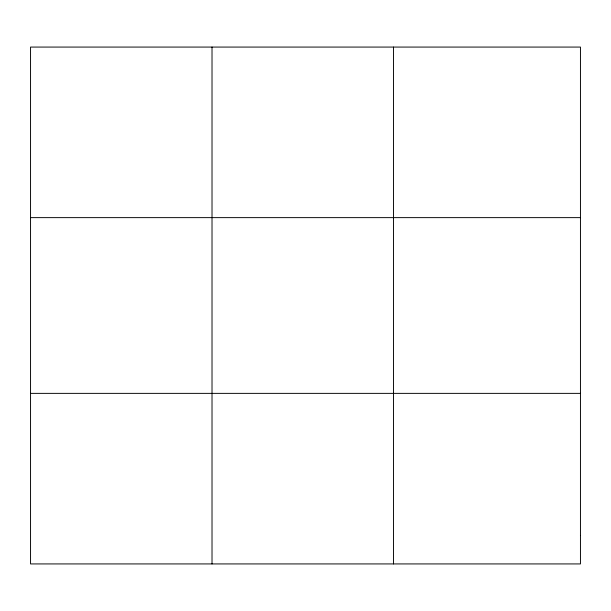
<?xml version="1.0" encoding="UTF-8"?>
<svg xmlns="http://www.w3.org/2000/svg" width="611" height="611" viewBox="0 0 611 611"><rect width="100%" height="100%" fill="white"/><g stroke="black" fill="none" stroke-linecap="round" stroke-linejoin="round"><path stroke-width="0.92" d="M212.017 563.93L212.017 47.07M393.484 563.93L393.484 47.07M30.55 217.631L580.45 217.631M30.55 393.369L580.45 393.369M580.45 535.503L580.45 563.93L30.55 563.93L30.55 47.07L580.45 47.07L580.45 535.503"/></g></svg>
